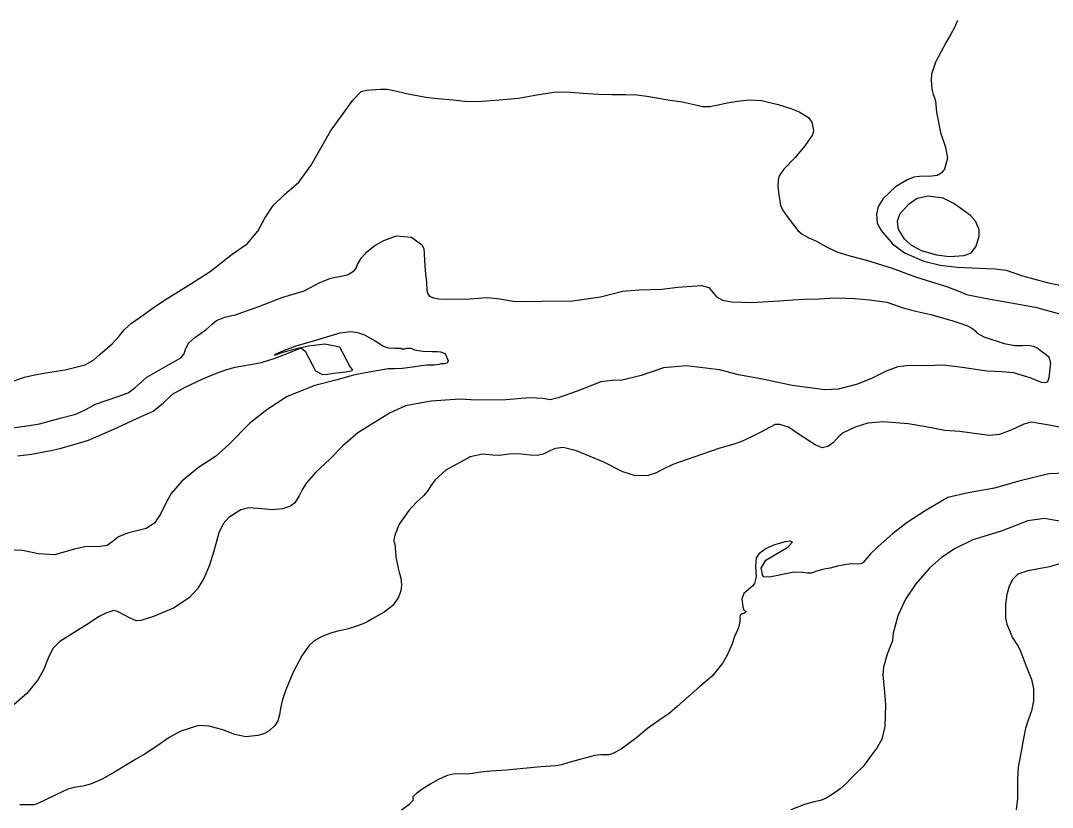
# Model space of a CAD drawing. Extents: x -717077 to -715000, y -984627 to -984000.
# Drawn here: x -716541 to -716014, y -984403 to -984002 of the extents above; entities that cross this region are included whole.
import ezdxf

# ---------------------------------------------------------------- set-up
doc = ezdxf.new("R2010")
doc.units = 0
doc.layers.add('contour_lines', color=1, linetype='CONTINUOUS')

msp = doc.modelspace()

# ---------------------------------------------------------------- linework, layer by layer
at = {"layer": 'contour_lines', "color": 1}
for p, q in [((-716063.921, -984005.166, 275), (-716065.804, -984008.633, 275)), ((-716062.49, -984001.679, 275), (-716063.921, -984005.166, 275)), ((-716065.804, -984008.633, 275), (-716068.251, -984012.597, 275)), ((-716068.251, -984012.597, 275), (-716073.739, -984022.816, 275)), ((-716073.739, -984022.816, 275), (-716075.784, -984029.048, 275)), ((-716075.784, -984029.048, 275), (-716075.973, -984032.147, 275)), ((-716075.973, -984032.147, 275), (-716075.559, -984036.623, 275)), ((-716371.247, -984042.34, 274), (-716366.944, -984037.815, 274)), ((-716366.944, -984037.815, 274), (-716364.287, -984037.164, 274)), ((-716364.287, -984037.164, 274), (-716357.073, -984036.653, 274)), ((-716357.073, -984036.653, 274), (-716353.706, -984036.608, 274)), ((-716353.706, -984036.608, 274), (-716349.499, -984037.496, 274)), ((-716349.499, -984037.496, 274), (-716343.826, -984038.912, 274)), ((-716277.362, -984039.639, 274), (-716268.618, -984038.183, 274)), ((-716268.618, -984038.183, 274), (-716262.09, -984038, 274)), ((-716262.09, -984038, 274), (-716253.555, -984038.759, 274)), ((-716075.559, -984036.623, 275), (-716074.95, -984039.372, 275)), ((-716382.748, -984058.18, 274), (-716371.247, -984042.34, 274)), ((-716343.826, -984038.912, 274), (-716333.986, -984040.734, 274)), ((-716333.986, -984040.734, 274), (-716328.038, -984041.504, 274)), ((-716328.038, -984041.504, 274), (-716320.082, -984042.076, 274)), ((-716320.082, -984042.076, 274), (-716312.494, -984043.002, 274)), ((-716312.494, -984043.002, 274), (-716305.26, -984042.838, 274)), ((-716305.26, -984042.838, 274), (-716296.495, -984042.066, 274)), ((-716296.495, -984042.066, 274), (-716286.697, -984041.272, 274)), ((-716286.697, -984041.272, 274), (-716277.362, -984039.639, 274)), ((-716253.555, -984038.759, 274), (-716246.044, -984039.169, 274)), ((-716246.044, -984039.169, 274), (-716238.789, -984039.356, 274)), ((-716238.789, -984039.356, 274), (-716231.95, -984039.354, 274)), ((-716231.95, -984039.354, 274), (-716226.172, -984039.595, 274)), ((-716226.172, -984039.595, 274), (-716221.1, -984040.283, 274)), ((-716221.1, -984040.283, 274), (-716217.098, -984040.951, 274)), ((-716217.098, -984040.951, 274), (-716210.339, -984042.08, 274)), ((-716210.339, -984042.08, 274), (-716202.998, -984043.147, 274)), ((-716202.998, -984043.147, 274), (-716198.412, -984044.123, 274)), ((-716180.14, -984043.683, 274), (-716174.814, -984042.772, 274)), ((-716174.814, -984042.772, 274), (-716168.632, -984042.075, 274)), ((-716168.632, -984042.075, 274), (-716162.606, -984042.383, 274)), ((-716162.606, -984042.383, 274), (-716154.116, -984044.414, 274)), ((-716074.95, -984039.372, 275), (-716074.172, -984041.081, 275)), ((-716074.172, -984041.081, 275), (-716073.655, -984042.816, 275)), ((-716073.655, -984042.816, 275), (-716073.092, -984048.394, 275)), ((-716198.412, -984044.123, 274), (-716195.439, -984044.87, 274)), ((-716195.439, -984044.87, 274), (-716192.694, -984045.44, 274)), ((-716192.694, -984045.44, 274), (-716189.016, -984045.533, 274)), ((-716189.016, -984045.533, 274), (-716183.905, -984044.558, 274)), ((-716183.905, -984044.558, 274), (-716180.14, -984043.683, 274)), ((-716154.116, -984044.414, 274), (-716147.534, -984046.515, 274)), ((-716147.534, -984046.515, 274), (-716143.276, -984048.268, 274)), ((-716143.276, -984048.268, 274), (-716138.583, -984051.207, 274)), ((-716073.092, -984048.394, 275), (-716071.05, -984058.707, 275)), ((-716138.583, -984051.207, 274), (-716136.908, -984053.496, 274)), ((-716136.908, -984053.496, 274), (-716136.049, -984057.689, 274)), ((-716392.568, -984075.515, 274), (-716382.748, -984058.18, 274)), ((-716136.049, -984057.689, 274), (-716136.561, -984059.913, 274)), ((-716071.05, -984058.707, 275), (-716068.61, -984066.302, 275)), ((-716136.561, -984059.913, 274), (-716140.376, -984065.668, 274)), ((-716140.376, -984065.668, 274), (-716145.377, -984071.595, 274)), ((-716068.61, -984066.302, 275), (-716067.47, -984071.922, 275)), ((-716145.377, -984071.595, 274), (-716151.168, -984077.441, 274)), ((-716067.47, -984071.922, 275), (-716069.049, -984077.485, 275)), ((-716398.885, -984084.176, 274), (-716392.568, -984075.515, 274)), ((-716151.168, -984077.441, 274), (-716153.5, -984080.849, 274)), ((-716070.741, -984079.635, 275), (-716072.76, -984080.678, 275)), ((-716069.049, -984077.485, 275), (-716070.741, -984079.635, 275)), ((-716406.263, -984090.435, 274), (-716398.885, -984084.176, 274)), ((-716154.112, -984083.208, 274), (-716154.208, -984086.371, 274)), ((-716153.5, -984080.849, 274), (-716154.112, -984083.208, 274)), ((-716087.865, -984082.726, 275), (-716094.068, -984086.576, 275)), ((-716084.752, -984081.549, 275), (-716087.865, -984082.726, 275)), ((-716081.828, -984081.218, 275), (-716084.752, -984081.549, 275)), ((-716075.618, -984081.165, 275), (-716081.828, -984081.218, 275)), ((-716072.76, -984080.678, 275), (-716075.618, -984081.165, 275)), ((-716411.931, -984096.086, 274), (-716406.263, -984090.435, 274)), ((-716154.208, -984086.371, 274), (-716153.772, -984090.392, 274)), ((-716153.772, -984090.392, 274), (-716152.787, -984095.93, 274)), ((-716094.068, -984086.576, 275), (-716100.33, -984092.548, 275)), ((-716416.205, -984102.516, 274), (-716411.931, -984096.086, 274)), ((-716152.787, -984095.93, 274), (-716151.76, -984098.333, 274)), ((-716100.33, -984092.548, 275), (-716102.983, -984096.611, 275)), ((-716087.723, -984095.689, 276), (-716091.823, -984100.335, 276)), ((-716082.997, -984092.448, 276), (-716087.723, -984095.689, 276)), ((-716077.208, -984091.222, 276), (-716082.997, -984092.448, 276)), ((-716069.737, -984092.246, 276), (-716077.208, -984091.222, 276)), ((-716064.263, -984095.003, 276), (-716069.737, -984092.246, 276)), ((-716059.608, -984098.431, 276), (-716064.263, -984095.003, 276)), ((-716151.76, -984098.333, 274), (-716149.388, -984101.6, 274)), ((-716102.983, -984096.611, 275), (-716103.792, -984100.46, 275)), ((-716103.792, -984100.46, 275), (-716103.415, -984105.003, 275)), ((-716091.823, -984100.335, 276), (-716093.277, -984103.981, 276)), ((-716055.775, -984101.21, 276), (-716059.608, -984098.431, 276)), ((-716053.282, -984103.989, 276), (-716055.775, -984101.21, 276)), ((-716419.787, -984109.149, 274), (-716416.205, -984102.516, 274)), ((-716149.388, -984101.6, 274), (-716146.702, -984105.319, 274)), ((-716146.702, -984105.319, 274), (-716143.979, -984108.838, 274)), ((-716103.415, -984105.003, 275), (-716101.46, -984108.844, 275)), ((-716093.277, -984103.981, 276), (-716092.981, -984107.251, 276)), ((-716051.36, -984108.376, 276), (-716053.282, -984103.989, 276)), ((-716425.167, -984115.642, 274), (-716419.787, -984109.149, 274)), ((-716355.516, -984113.868, 273), (-716348.906, -984111.602, 273)), ((-716348.906, -984111.602, 273), (-716341.359, -984112.142, 273)), ((-716143.979, -984108.838, 274), (-716141.839, -984110.647, 274)), ((-716141.839, -984110.647, 274), (-716138.305, -984112.493, 274)), ((-716101.46, -984108.844, 275), (-716095.603, -984115.701, 275)), ((-716092.981, -984107.251, 276), (-716092.567, -984108.486, 276)), ((-716092.617, -984108.408, 276), (-716089.808, -984112.827, 276)), ((-716053.05, -984117.235, 276), (-716051.304, -984111.833, 276)), ((-716051.304, -984111.833, 276), (-716051.36, -984108.376, 276)), ((-716432.91, -984120.886, 274), (-716425.167, -984115.642, 274)), ((-716364.205, -984119.654, 273), (-716360.123, -984116.419, 273)), ((-716360.123, -984116.419, 273), (-716355.516, -984113.868, 273)), ((-716341.359, -984112.142, 273), (-716336.079, -984116.214, 273)), ((-716336.079, -984116.214, 273), (-716335.004, -984117.953, 273)), ((-716138.305, -984112.493, 274), (-716134.529, -984114.346, 274)), ((-716134.529, -984114.346, 274), (-716129.986, -984116.86, 274)), ((-716129.986, -984116.86, 274), (-716124.136, -984119.74, 274)), ((-716095.603, -984115.701, 275), (-716089.485, -984120.164, 275)), ((-716089.808, -984112.827, 276), (-716086.335, -984116.071, 276)), ((-716086.335, -984116.071, 276), (-716081.012, -984118.957, 276)), ((-716055.44, -984120.208, 276), (-716053.05, -984117.235, 276)), ((-716444.155, -984129.68, 274), (-716432.91, -984120.886, 274)), ((-716366.865, -984122.815, 273), (-716364.205, -984119.654, 273)), ((-716335.004, -984117.953, 273), (-716334.847, -984120.739, 273)), ((-716334.847, -984120.739, 273), (-716334.547, -984127.09, 273)), ((-716124.136, -984119.74, 274), (-716117.358, -984121.777, 274)), ((-716117.358, -984121.777, 274), (-716108.903, -984123.895, 274)), ((-716089.485, -984120.164, 275), (-716079.7, -984124.451, 275)), ((-716081.012, -984118.957, 276), (-716073.113, -984121.308, 276)), ((-716073.113, -984121.308, 276), (-716066.553, -984122.094, 276)), ((-716066.553, -984122.094, 276), (-716059.052, -984121.607, 276)), ((-716059.052, -984121.607, 276), (-716055.44, -984120.208, 276)), ((-716369.582, -984128.019, 273), (-716368.873, -984126.169, 273)), ((-716368.873, -984126.169, 273), (-716366.865, -984122.815, 273)), ((-716334.547, -984127.09, 273), (-716334.107, -984130.98, 273)), ((-716108.903, -984123.895, 274), (-716095.859, -984127.99, 274)), ((-716079.7, -984124.451, 275), (-716071.227, -984126.574, 275)), ((-716071.227, -984126.574, 275), (-716062.622, -984127.613, 275)), ((-716062.622, -984127.613, 275), (-716055.24, -984127.804, 275)), ((-716055.24, -984127.804, 275), (-716043.281, -984128.416, 275)), ((-716455.448, -984136.881, 274), (-716444.155, -984129.68, 274)), ((-716382.993, -984133.271, 273), (-716380.31, -984132.646, 273)), ((-716380.31, -984132.646, 273), (-716377.932, -984132.375, 273)), ((-716377.932, -984132.375, 273), (-716373.663, -984131.255, 273)), ((-716373.663, -984131.255, 273), (-716370.35, -984129.161, 273)), ((-716370.35, -984129.161, 273), (-716369.582, -984128.019, 273)), ((-716334.107, -984130.98, 273), (-716333.583, -984135.171, 273)), ((-716095.859, -984127.99, 274), (-716083.853, -984132.545, 274)), ((-716083.853, -984132.545, 274), (-716067.504, -984137.639, 274)), ((-716043.281, -984128.416, 275), (-716037.567, -984129.072, 275)), ((-716037.567, -984129.072, 275), (-716029.231, -984131.906, 275)), ((-716029.231, -984131.906, 275), (-716016.576, -984135.421, 275)), ((-716467.397, -984144.32, 274), (-716455.448, -984136.881, 274)), ((-716396.396, -984139.746, 273), (-716392.961, -984137.993, 273)), ((-716392.961, -984137.993, 273), (-716388.474, -984135.505, 273)), ((-716388.474, -984135.505, 273), (-716382.993, -984133.271, 273)), ((-716333.583, -984135.171, 273), (-716333.522, -984139.32, 273)), ((-716213.436, -984138.812, 273), (-716205.28, -984137.683, 273)), ((-716205.28, -984137.683, 273), (-716193.211, -984136.822, 273)), ((-716193.211, -984136.822, 273), (-716189.527, -984137.91, 273)), ((-716189.527, -984137.91, 273), (-716187.299, -984140.602, 273)), ((-716067.504, -984137.639, 274), (-716061.792, -984139.822, 274)), ((-716016.576, -984135.421, 275), (-716000.835, -984138.683, 275)), ((-716419.34, -984147.594, 273), (-716407.024, -984142.826, 273)), ((-716407.024, -984142.826, 273), (-716399.456, -984140.642, 273)), ((-716399.456, -984140.642, 273), (-716396.396, -984139.746, 273)), ((-716333.522, -984139.32, 273), (-716333.051, -984141.144, 273)), ((-716333.051, -984141.144, 273), (-716332.056, -984142.314, 273)), ((-716332.056, -984142.314, 273), (-716330.147, -984143.266, 273)), ((-716330.147, -984143.266, 273), (-716327.378, -984143.633, 273)), ((-716327.378, -984143.633, 273), (-716322.755, -984143.946, 273)), ((-716311.529, -984143.713, 273), (-716302.605, -984142.977, 273)), ((-716302.605, -984142.977, 273), (-716296.053, -984143.7, 273)), ((-716259.158, -984144.811, 273), (-716244.823, -984142.686, 273)), ((-716244.823, -984142.686, 273), (-716233.549, -984139.856, 273)), ((-716233.549, -984139.856, 273), (-716225.272, -984139.076, 273)), ((-716225.272, -984139.076, 273), (-716213.436, -984138.812, 273)), ((-716187.299, -984140.602, 273), (-716185.458, -984142.765, 273)), ((-716185.458, -984142.765, 273), (-716182.465, -984144.428, 273)), ((-716133.115, -984143.774, 273), (-716125.122, -984143.251, 273)), ((-716125.122, -984143.251, 273), (-716119.432, -984143.325, 273)), ((-716119.432, -984143.325, 273), (-716114.706, -984143.49, 273)), ((-716114.706, -984143.49, 273), (-716107.454, -984144.228, 273)), ((-716061.792, -984139.822, 274), (-716057.868, -984141.579, 274)), ((-716057.868, -984141.579, 274), (-716047.6, -984143.467, 274)), ((-716047.6, -984143.467, 274), (-716037.923, -984145.313, 274)), ((-716478.245, -984151.799, 274), (-716473.242, -984148.28, 274)), ((-716473.242, -984148.28, 274), (-716467.397, -984144.32, 274)), ((-716427.965, -984150.63, 273), (-716419.34, -984147.594, 273)), ((-716322.755, -984143.946, 273), (-716311.529, -984143.713, 273)), ((-716296.053, -984143.7, 273), (-716289.574, -984144.898, 273)), ((-716289.574, -984144.898, 273), (-716284.154, -984145.144, 273)), ((-716284.154, -984145.144, 273), (-716274.691, -984144.821, 273)), ((-716274.691, -984144.821, 273), (-716259.158, -984144.811, 273)), ((-716182.465, -984144.428, 273), (-716177.749, -984145.23, 273)), ((-716177.749, -984145.23, 273), (-716167.707, -984145.566, 273)), ((-716167.707, -984145.566, 273), (-716153.354, -984144.768, 273)), ((-716153.354, -984144.768, 273), (-716146.577, -984144.265, 273)), ((-716146.577, -984144.265, 273), (-716140.942, -984143.863, 273)), ((-716140.942, -984143.863, 273), (-716133.115, -984143.774, 273)), ((-716107.454, -984144.228, 273), (-716098.619, -984145.493, 273)), ((-716098.619, -984145.493, 273), (-716089.678, -984148.419, 273)), ((-716089.678, -984148.419, 273), (-716083.745, -984150.039, 273)), ((-716037.923, -984145.313, 274), (-716022.616, -984147.981, 274)), ((-716022.616, -984147.981, 274), (-716008.535, -984151.879, 274)), ((-716484.384, -984156.132, 274), (-716478.245, -984151.799, 274)), ((-716440.935, -984154.847, 273), (-716436.736, -984153.07, 273)), ((-716436.736, -984153.07, 273), (-716433.057, -984152.236, 273)), ((-716433.057, -984152.236, 273), (-716431.228, -984151.854, 273)), ((-716431.228, -984151.854, 273), (-716427.965, -984150.63, 273)), ((-716083.745, -984150.039, 273), (-716076.082, -984151.624, 273)), ((-716076.082, -984151.624, 273), (-716064.781, -984154.927, 273)), ((-716488.131, -984159.51, 274), (-716484.384, -984156.132, 274)), ((-716452.032, -984163.423, 273), (-716446.121, -984159.306, 273)), ((-716446.121, -984159.306, 273), (-716443.06, -984156.579, 273)), ((-716443.06, -984156.579, 273), (-716440.935, -984154.847, 273)), ((-716064.781, -984154.927, 273), (-716057.687, -984157.294, 273)), ((-716057.687, -984157.294, 273), (-716054.803, -984158.831, 273)), ((-716054.803, -984158.831, 273), (-716053.64, -984159.907, 273)), ((-716494.133, -984166.63, 274), (-716490.654, -984162.729, 274)), ((-716490.654, -984162.729, 274), (-716488.131, -984159.51, 274)), ((-716455.118, -984166.243, 273), (-716452.032, -984163.423, 273)), ((-716391.448, -984165.092, 272), (-716377.666, -984161.038, 272)), ((-716377.666, -984161.038, 272), (-716372.264, -984160.329, 272)), ((-716372.264, -984160.329, 272), (-716368.948, -984160.928, 272)), ((-716368.948, -984160.928, 272), (-716365.344, -984162.051, 272)), ((-716365.344, -984162.051, 272), (-716359.823, -984165.092, 272)), ((-716053.64, -984159.907, 273), (-716052.427, -984161.273, 273)), ((-716052.427, -984161.273, 273), (-716049.076, -984163.059, 273)), ((-716049.076, -984163.059, 273), (-716038.624, -984166.467, 273)), ((-716500.273, -984172, 274), (-716494.133, -984166.63, 274)), ((-716457.36, -984171.714, 273), (-716456.707, -984169.394, 273)), ((-716456.707, -984169.394, 273), (-716455.118, -984166.243, 273)), ((-716410.859, -984172.02, 272), (-716406.16, -984169.879, 272)), ((-716402.796, -984169.872, 272), (-716407.657, -984171.261, 272)), ((-716406.16, -984169.879, 272), (-716400.251, -984167.747, 272)), ((-716399.366, -984169.048, 272), (-716402.796, -984169.872, 272)), ((-716402.301, -984170.59, 272), (-716397.703, -984168.749, 272)), ((-716400.251, -984167.747, 272), (-716391.448, -984165.092, 272)), ((-716396.337, -984168.456, 272), (-716399.366, -984169.048, 272)), ((-716397.703, -984168.749, 272), (-716395.576, -984170.421, 272)), ((-716393.9, -984167.924, 272), (-716396.337, -984168.456, 272)), ((-716390.962, -984167.471, 272), (-716393.9, -984167.924, 272)), ((-716385.582, -984166.849, 272), (-716390.962, -984167.471, 272)), ((-716377.934, -984168.353, 272), (-716385.582, -984166.849, 272)), ((-716372.755, -984178.123, 272), (-716377.934, -984168.353, 272)), ((-716359.823, -984165.092, 272), (-716355.639, -984167.805, 272)), ((-716355.639, -984167.805, 272), (-716353.243, -984168.802, 272)), ((-716353.243, -984168.802, 272), (-716349.813, -984168.889, 272)), ((-716349.813, -984168.889, 272), (-716347.537, -984168.847, 272)), ((-716347.537, -984168.847, 272), (-716346.715, -984168.963, 272)), ((-716346.715, -984168.963, 272), (-716346.299, -984169.195, 272)), ((-716346.299, -984169.195, 272), (-716345.475, -984169.32, 272)), ((-716345.475, -984169.32, 272), (-716344.786, -984169.177, 272)), ((-716344.786, -984169.177, 272), (-716343.64, -984168.844, 272)), ((-716343.64, -984168.844, 272), (-716341.853, -984168.859, 272)), ((-716341.853, -984168.859, 272), (-716340.748, -984169.218, 272)), ((-716340.748, -984169.218, 272), (-716339.857, -984169.722, 272)), ((-716339.857, -984169.722, 272), (-716337.817, -984170.173, 272)), ((-716038.624, -984166.467, 273), (-716033.18, -984167.483, 273)), ((-716033.18, -984167.483, 273), (-716029.287, -984167.553, 273)), ((-716029.287, -984167.553, 273), (-716026.408, -984167.32, 273)), ((-716026.408, -984167.32, 273), (-716023.572, -984167.804, 273)), ((-716023.572, -984167.804, 273), (-716021.772, -984168.769, 273)), ((-716021.772, -984168.769, 273), (-716019.593, -984170.378, 273)), ((-716508.061, -984177.348, 274), (-716503.627, -984174.91, 274)), ((-716503.627, -984174.91, 274), (-716500.273, -984172, 274)), ((-716466.982, -984178.249, 273), (-716459.206, -984173.87, 273)), ((-716459.206, -984173.87, 273), (-716457.36, -984171.714, 273)), ((-716418.003, -984176.147, 272), (-716411.025, -984174.032, 272)), ((-716407.657, -984171.261, 272), (-716411.495, -984172.625, 272)), ((-716411.495, -984172.625, 272), (-716410.859, -984172.02, 272)), ((-716411.025, -984174.032, 272), (-716402.301, -984170.59, 272)), ((-716395.576, -984170.421, 272), (-716390.372, -984180.436, 272)), ((-716337.817, -984170.173, 272), (-716335.384, -984170.504, 272)), ((-716335.384, -984170.504, 272), (-716330.752, -984170.607, 272)), ((-716330.752, -984170.607, 272), (-716328.054, -984170.652, 272)), ((-716328.054, -984170.652, 272), (-716326.442, -984170.743, 272)), ((-716326.442, -984170.743, 272), (-716324.066, -984171.69, 272)), ((-716324.066, -984171.69, 272), (-716322.549, -984175.437, 272)), ((-716019.593, -984170.378, 273), (-716017.074, -984172.145, 273)), ((-716017.074, -984172.145, 273), (-716015.72, -984173.359, 273)), ((-716015.72, -984173.359, 273), (-716014.868, -984176.451, 273)), ((-716524.78, -984180.915, 274), (-716518.227, -984180.007, 274)), ((-716518.227, -984180.007, 274), (-716508.061, -984177.348, 274)), ((-716476.429, -984183.784, 273), (-716466.982, -984178.249, 273)), ((-716440.884, -984181.726, 272), (-716435.57, -984179.799, 272)), ((-716435.57, -984179.799, 272), (-716431.303, -984178.584, 272)), ((-716431.303, -984178.584, 272), (-716423.608, -984177.192, 272)), ((-716423.608, -984177.192, 272), (-716418.003, -984176.147, 272)), ((-716390.372, -984180.436, 272), (-716386.737, -984182.405, 272)), ((-716374.845, -984181.011, 272), (-716372.212, -984180.494, 272)), ((-716371.318, -984180.162, 272), (-716372.755, -984178.123, 272)), ((-716372.212, -984180.494, 272), (-716371.318, -984180.162, 272)), ((-716359.134, -984180.482, 272), (-716367.49, -984182.063, 272)), ((-716353.226, -984179.454, 272), (-716359.134, -984180.482, 272)), ((-716349.75, -984179.419, 272), (-716353.226, -984179.454, 272)), ((-716345.84, -984179.3, 272), (-716349.75, -984179.419, 272)), ((-716340.882, -984178.652, 272), (-716345.84, -984179.3, 272)), ((-716336.135, -984177.964, 272), (-716340.882, -984178.652, 272)), ((-716333.27, -984177.627, 272), (-716336.135, -984177.964, 272)), ((-716329.557, -984177.491, 272), (-716333.27, -984177.627, 272)), ((-716327.184, -984177.173, 272), (-716329.557, -984177.491, 272)), ((-716326.2, -984176.957, 272), (-716327.184, -984177.173, 272)), ((-716324.454, -984176.816, 272), (-716326.2, -984176.957, 272)), ((-716323.129, -984176.552, 272), (-716324.454, -984176.816, 272)), ((-716322.549, -984175.437, 272), (-716323.129, -984176.552, 272)), ((-716212.539, -984178.958, 273), (-716224.08, -984182.79, 273)), ((-716200.939, -984177.931, 273), (-716212.539, -984178.958, 273)), ((-716183.955, -984179.898, 273), (-716200.939, -984177.931, 273)), ((-716174.322, -984182.442, 273), (-716183.955, -984179.898, 273)), ((-716092.932, -984178.464, 273), (-716098.896, -984180.661, 273)), ((-716086.801, -984177.78, 273), (-716092.932, -984178.464, 273)), ((-716078.307, -984177.858, 273), (-716086.801, -984177.78, 273)), ((-716069.805, -984177.609, 273), (-716078.307, -984177.858, 273)), ((-716060.082, -984178.736, 273), (-716069.805, -984177.609, 273)), ((-716047.459, -984180.611, 273), (-716060.082, -984178.736, 273)), ((-716014.868, -984176.451, 273), (-716015.756, -984184.086, 273)), ((-716546.038, -984186.036, 274), (-716538.913, -984183.741, 274)), ((-716538.913, -984183.741, 274), (-716534.524, -984182.624, 274)), ((-716534.524, -984182.624, 274), (-716529.055, -984181.602, 274)), ((-716529.055, -984181.602, 274), (-716524.78, -984180.915, 274)), ((-716482.695, -984189.198, 273), (-716476.429, -984183.784, 273)), ((-716456.863, -984188.854, 272), (-716447.831, -984184.597, 272)), ((-716447.831, -984184.597, 272), (-716440.884, -984181.726, 272)), ((-716379.343, -984185.018, 272), (-716390.733, -984187.94, 272)), ((-716386.737, -984182.405, 272), (-716384.249, -984182.251, 272)), ((-716384.249, -984182.251, 272), (-716381.087, -984181.728, 272)), ((-716381.087, -984181.728, 272), (-716377.901, -984181.272, 272)), ((-716371.583, -984182.883, 272), (-716379.343, -984185.018, 272)), ((-716377.901, -984181.272, 272), (-716374.845, -984181.011, 272)), ((-716367.49, -984182.063, 272), (-716371.583, -984182.883, 272)), ((-716238.776, -984185.392, 273), (-716244.64, -984186.006, 273)), ((-716233.792, -984185.162, 273), (-716238.776, -984185.392, 273)), ((-716224.08, -984182.79, 273), (-716233.792, -984185.162, 273)), ((-716162.113, -984184.779, 273), (-716174.322, -984182.442, 273)), ((-716146.961, -984187.957, 273), (-716162.113, -984184.779, 273)), ((-716105.952, -984184.257, 273), (-716113.456, -984187.272, 273)), ((-716098.896, -984180.661, 273), (-716105.952, -984184.257, 273)), ((-716039.838, -984180.945, 273), (-716047.459, -984180.611, 273)), ((-716033.895, -984181.416, 273), (-716039.838, -984180.945, 273)), ((-716025.303, -984184.09, 273), (-716033.895, -984181.416, 273)), ((-716019.486, -984186.386, 273), (-716025.303, -984184.09, 273)), ((-716015.756, -984184.086, 273), (-716016.503, -984186.115, 273)), ((-716485.996, -984191.657, 273), (-716482.695, -984189.198, 273)), ((-716463.303, -984192.436, 272), (-716456.863, -984188.854, 272)), ((-716390.733, -984187.94, 272), (-716404.744, -984193.658, 272)), ((-716256.74, -984190.807, 273), (-716266.319, -984194.316, 273)), ((-716244.64, -984186.006, 273), (-716256.74, -984190.807, 273)), ((-716130.278, -984190.152, 273), (-716146.961, -984187.957, 273)), ((-716123.376, -984189.773, 273), (-716130.278, -984190.152, 273)), ((-716113.456, -984187.272, 273), (-716123.376, -984189.773, 273)), ((-716017.628, -984186.641, 273), (-716019.486, -984186.386, 273)), ((-716016.503, -984186.115, 273), (-716017.628, -984186.641, 273)), ((-716502.729, -984197.497, 273), (-716491.34, -984193.627, 273)), ((-716491.34, -984193.627, 273), (-716485.996, -984191.657, 273)), ((-716467.932, -984196.863, 272), (-716463.303, -984192.436, 272)), ((-716404.744, -984193.658, 272), (-716415.273, -984200.305, 272)), ((-716331.29, -984195.913, 273), (-716337.073, -984197.037, 273)), ((-716324.011, -984195.443, 273), (-716331.29, -984195.913, 273)), ((-716316.553, -984195.016, 273), (-716324.011, -984195.443, 273)), ((-716308.236, -984195.478, 273), (-716316.553, -984195.016, 273)), ((-716293.209, -984195.34, 273), (-716308.236, -984195.478, 273)), ((-716281.038, -984194.183, 273), (-716293.209, -984195.34, 273)), ((-716274.2, -984194.523, 273), (-716281.038, -984194.183, 273)), ((-716270.425, -984195.198, 273), (-716274.2, -984194.523, 273)), ((-716266.319, -984194.316, 273), (-716270.425, -984195.198, 273)), ((-716512.809, -984202.624, 273), (-716507.583, -984200.168, 273)), ((-716507.583, -984200.168, 273), (-716502.729, -984197.497, 273)), ((-716479.341, -984203.758, 272), (-716473.223, -984201.1, 272)), ((-716473.223, -984201.1, 272), (-716467.932, -984196.863, 272)), ((-716415.273, -984200.305, 272), (-716423.985, -984207.443, 272)), ((-716344.353, -984198.318, 273), (-716352.493, -984202.013, 273)), ((-716337.073, -984197.037, 273), (-716344.353, -984198.318, 273)), ((-716531.368, -984207.613, 273), (-716520.726, -984204.72, 273)), ((-716520.726, -984204.72, 273), (-716512.809, -984202.624, 273)), ((-716493.28, -984210.255, 272), (-716479.341, -984203.758, 272)), ((-716352.493, -984202.013, 273), (-716368.712, -984212.174, 273)), ((-716100.267, -984206.575, 274), (-716108.319, -984207.245, 274)), ((-716087.625, -984207.471, 274), (-716100.267, -984206.575, 274)), ((-716024.647, -984206.729, 274), (-716028.599, -984207.646, 274)), ((-716020.814, -984207.286, 274), (-716024.647, -984206.729, 274)), ((-716547.32, -984209.94, 273), (-716536.512, -984208.452, 273)), ((-716536.512, -984208.452, 273), (-716531.368, -984207.613, 273)), ((-716506.306, -984215.843, 272), (-716493.28, -984210.255, 272)), ((-716423.985, -984207.443, 272), (-716434.659, -984218.05, 272)), ((-716368.712, -984212.174, 273), (-716376.332, -984218.679, 273)), ((-716162.574, -984211.551, 274), (-716167.921, -984214.283, 274)), ((-716158.531, -984209.4, 274), (-716162.574, -984211.551, 274)), ((-716155.651, -984207.887, 274), (-716158.531, -984209.4, 274)), ((-716153.268, -984207.817, 274), (-716155.651, -984207.887, 274)), ((-716148.767, -984209.292, 274), (-716153.268, -984207.817, 274)), ((-716146.753, -984210.518, 274), (-716148.767, -984209.292, 274)), ((-716143.77, -984212.65, 274), (-716146.753, -984210.518, 274)), ((-716120.846, -984212.148, 274), (-716123.269, -984214.161, 274)), ((-716114.718, -984209.206, 274), (-716120.846, -984212.148, 274)), ((-716108.319, -984207.245, 274), (-716114.718, -984209.206, 274)), ((-716078.568, -984209.059, 274), (-716087.625, -984207.471, 274)), ((-716068.874, -984210.889, 274), (-716078.568, -984209.059, 274)), ((-716061.236, -984211.486, 274), (-716068.874, -984210.889, 274)), ((-716055.151, -984212.371, 274), (-716061.236, -984211.486, 274)), ((-716034.707, -984210.662, 274), (-716041.054, -984213.048, 274)), ((-716028.599, -984207.646, 274), (-716034.707, -984210.662, 274)), ((-716015.564, -984208.26, 274), (-716020.814, -984207.286, 274)), ((-716003.377, -984210.509, 274), (-716015.564, -984208.26, 274)), ((-716515.422, -984218.564, 272), (-716506.306, -984215.843, 272)), ((-716173.066, -984216.789, 274), (-716177.269, -984218.156, 274)), ((-716167.921, -984214.283, 274), (-716173.066, -984216.789, 274)), ((-716135.182, -984218.29, 274), (-716143.77, -984212.65, 274)), ((-716125.782, -984216.99, 274), (-716128.682, -984219.166, 274)), ((-716123.269, -984214.161, 274), (-716125.782, -984216.99, 274)), ((-716046.109, -984213.409, 274), (-716055.151, -984212.371, 274)), ((-716041.054, -984213.048, 274), (-716046.109, -984213.409, 274)), ((-716535.443, -984222.995, 272), (-716525.607, -984221.176, 272)), ((-716525.607, -984221.176, 272), (-716520.898, -984220.153, 272)), ((-716520.898, -984220.153, 272), (-716515.422, -984218.564, 272)), ((-716434.659, -984218.05, 272), (-716441.439, -984224.269, 272)), ((-716376.332, -984218.679, 273), (-716383.097, -984225.541, 273)), ((-716270.352, -984221.195, 274), (-716274.105, -984222.977, 274)), ((-716267.752, -984220.113, 274), (-716270.352, -984221.195, 274)), ((-716263.914, -984219.696, 274), (-716267.752, -984220.113, 274)), ((-716257.096, -984221.298, 274), (-716263.914, -984219.696, 274)), ((-716243.135, -984227.112, 274), (-716257.096, -984221.298, 274)), ((-716183.818, -984220.036, 274), (-716197.093, -984224.557, 274)), ((-716177.269, -984218.156, 274), (-716183.818, -984220.036, 274)), ((-716131.606, -984219.749, 274), (-716135.182, -984218.29, 274)), ((-716128.682, -984219.166, 274), (-716131.606, -984219.749, 274)), ((-716542.555, -984223.849, 272), (-716535.443, -984222.995, 272)), ((-716441.439, -984224.269, 272), (-716450.164, -984229.786, 272)), ((-716383.097, -984225.541, 273), (-716390.153, -984232.229, 273)), ((-716311.327, -984224.352, 274), (-716323.75, -984231.209, 274)), ((-716305.041, -984222.983, 274), (-716311.327, -984224.352, 274)), ((-716299.748, -984223.559, 274), (-716305.041, -984222.983, 274)), ((-716296.364, -984223.621, 274), (-716299.748, -984223.559, 274)), ((-716291.366, -984223.05, 274), (-716296.364, -984223.621, 274)), ((-716286.494, -984222.876, 274), (-716291.366, -984223.05, 274)), ((-716280.637, -984223.555, 274), (-716286.494, -984222.876, 274)), ((-716276.972, -984223.691, 274), (-716280.637, -984223.555, 274)), ((-716274.105, -984222.977, 274), (-716276.972, -984223.691, 274)), ((-716233.344, -984232.001, 274), (-716243.135, -984227.112, 274)), ((-716197.093, -984224.557, 274), (-716207.753, -984228.332, 274)), ((-716450.164, -984229.786, 272), (-716458.65, -984236.741, 272)), ((-716390.153, -984232.229, 273), (-716394.97, -984237.633, 273)), ((-716323.75, -984231.209, 274), (-716329.201, -984236.088, 274)), ((-716226.892, -984234.071, 274), (-716233.344, -984232.001, 274)), ((-716216.347, -984232.498, 274), (-716220.487, -984233.874, 274)), ((-716213.493, -984230.98, 274), (-716216.347, -984232.498, 274)), ((-716207.753, -984228.332, 274), (-716213.493, -984230.98, 274)), ((-716015.707, -984233.063, 275), (-716031.042, -984236.777, 275)), ((-716007.147, -984232.68, 275), (-716015.707, -984233.063, 275)), ((-716458.65, -984236.741, 272), (-716464.127, -984243.063, 272)), ((-716394.97, -984237.633, 273), (-716397.019, -984240.938, 273)), ((-716329.201, -984236.088, 274), (-716331.368, -984239.199, 274)), ((-716220.487, -984233.874, 274), (-716226.892, -984234.071, 274)), ((-716031.042, -984236.777, 275), (-716043.606, -984240.361, 275)), ((-716464.127, -984243.063, 272), (-716466.854, -984248.06, 272)), ((-716397.019, -984240.938, 273), (-716398.627, -984244.217, 273)), ((-716333.194, -984241.924, 274), (-716335.149, -984244.251, 274)), ((-716331.368, -984239.199, 274), (-716333.194, -984241.924, 274)), ((-716056.963, -984242.801, 275), (-716067.377, -984245.129, 275)), ((-716043.606, -984240.361, 275), (-716056.963, -984242.801, 275)), ((-716466.854, -984248.06, 272), (-716469.522, -984253.725, 272)), ((-716400.94, -984247.778, 273), (-716403.088, -984249.546, 273)), ((-716398.627, -984244.217, 273), (-716400.94, -984247.778, 273)), ((-716338.799, -984247.44, 274), (-716342.738, -984251.852, 274)), ((-716335.149, -984244.251, 274), (-716338.799, -984247.44, 274)), ((-716067.377, -984245.129, 275), (-716078.935, -984251.905, 275)), ((-716469.522, -984253.725, 272), (-716472.508, -984258.186, 272)), ((-716428.441, -984251.389, 273), (-716434.551, -984255.377, 273)), ((-716424.446, -984250.386, 273), (-716428.441, -984251.389, 273)), ((-716417.774, -984250.995, 273), (-716424.446, -984250.386, 273)), ((-716412.496, -984251.445, 273), (-716417.774, -984250.995, 273)), ((-716407.215, -984250.982, 273), (-716412.496, -984251.445, 273)), ((-716403.088, -984249.546, 273), (-716407.215, -984250.982, 273)), ((-716342.738, -984251.852, 274), (-716347.529, -984258.746, 274)), ((-716078.935, -984251.905, 275), (-716088.093, -984257.869, 275)), ((-716472.508, -984258.186, 272), (-716476.886, -984260.919, 272)), ((-716437.544, -984258.549, 273), (-716439.653, -984263.224, 273)), ((-716434.551, -984255.377, 273), (-716437.544, -984258.549, 273)), ((-716347.529, -984258.746, 274), (-716349.834, -984264.331, 274)), ((-716088.093, -984257.869, 275), (-716095.637, -984263.746, 275)), ((-716026.503, -984257.101, 276), (-716039.617, -984262.23, 276)), ((-716018.05, -984255.823, 276), (-716026.503, -984257.101, 276)), ((-716005.832, -984257.988, 276), (-716018.05, -984255.823, 276)), ((-716486.32, -984263.281, 272), (-716490.908, -984265.262, 272)), ((-716476.886, -984260.919, 272), (-716486.32, -984263.281, 272)), ((-716439.653, -984263.224, 273), (-716442.327, -984272.57, 273)), ((-716349.834, -984264.331, 274), (-716350.306, -984266.699, 274)), ((-716095.637, -984263.746, 275), (-716102.892, -984270.114, 275)), ((-716039.617, -984262.23, 276), (-716049.024, -984264.971, 276)), ((-716500.566, -984270.103, 272), (-716508.076, -984270.303, 272)), ((-716496.836, -984269.612, 272), (-716500.566, -984270.103, 272)), ((-716494.353, -984268.01, 272), (-716496.836, -984269.612, 272)), ((-716490.908, -984265.262, 272), (-716494.353, -984268.01, 272)), ((-716350.306, -984266.699, 274), (-716350.301, -984267.48, 274)), ((-716350.301, -984267.48, 274), (-716349.975, -984268.304, 274)), ((-716349.975, -984268.304, 274), (-716349.698, -984270.517, 274)), ((-716155.854, -984269.326, 275), (-716160.094, -984271.124, 275)), ((-716150.495, -984267.748, 275), (-716155.854, -984269.326, 275)), ((-716147.858, -984267.385, 275), (-716150.495, -984267.748, 275)), ((-716149.05, -984270.479, 275), (-716146.666, -984267.986, 275)), ((-716146.666, -984267.986, 275), (-716147.858, -984267.385, 275)), ((-716102.892, -984270.114, 275), (-716106.944, -984273.87, 275)), ((-716054.679, -984266.725, 276), (-716063.628, -984271.206, 276)), ((-716049.024, -984264.971, 276), (-716054.679, -984266.725, 276)), ((-716540.006, -984272.21, 272), (-716547.566, -984271.934, 272)), ((-716531.79, -984273.817, 272), (-716540.006, -984272.21, 272)), ((-716523.676, -984274.421, 272), (-716531.79, -984273.817, 272)), ((-716513.502, -984271.482, 272), (-716523.676, -984274.421, 272)), ((-716508.076, -984270.303, 272), (-716513.502, -984271.482, 272)), ((-716442.327, -984272.57, 273), (-716444.536, -984279.762, 273)), ((-716349.698, -984270.517, 274), (-716349.318, -984275.385, 274)), ((-716349.318, -984275.385, 274), (-716348.716, -984278.878, 274)), ((-716163.876, -984273.982, 275), (-716165.266, -984276.007, 275)), ((-716160.094, -984271.124, 275), (-716163.876, -984273.982, 275)), ((-716160.377, -984277.203, 275), (-716149.05, -984270.479, 275)), ((-716106.944, -984273.87, 275), (-716108.697, -984276.114, 275)), ((-716063.628, -984271.206, 276), (-716070.601, -984275.788, 276)), ((-716444.536, -984279.762, 273), (-716447.395, -984286.526, 273)), ((-716348.716, -984278.878, 274), (-716347.937, -984281.989, 274)), ((-716165.266, -984276.007, 275), (-716165.674, -984280.292, 275)), ((-716165.674, -984280.292, 275), (-716165.228, -984285.604, 275)), ((-716162.743, -984281.222, 275), (-716160.377, -984277.203, 275)), ((-716123.807, -984280.274, 275), (-716127.521, -984281.282, 275)), ((-716119.095, -984279.27, 275), (-716123.807, -984280.274, 275)), ((-716116.684, -984279.058, 275), (-716119.095, -984279.27, 275)), ((-716114.022, -984279.248, 275), (-716116.684, -984279.058, 275)), ((-716111.869, -984279.066, 275), (-716114.022, -984279.248, 275)), ((-716110.687, -984278.383, 275), (-716111.869, -984279.066, 275)), ((-716108.697, -984276.114, 275), (-716110.687, -984278.383, 275)), ((-716070.601, -984275.788, 276), (-716076.714, -984281.266, 276)), ((-716015.475, -984280.554, 277), (-716026.463, -984282.522, 277)), ((-716009.25, -984278.741, 277), (-716015.475, -984280.554, 277)), ((-716347.937, -984281.989, 274), (-716347.531, -984283.508, 274)), ((-716347.531, -984283.508, 274), (-716346.696, -984286.214, 274)), ((-716165.228, -984285.604, 275), (-716166.15, -984289.096, 275)), ((-716162.292, -984283.345, 275), (-716162.743, -984281.222, 275)), ((-716162.098, -984284.738, 275), (-716162.292, -984283.345, 275)), ((-716161.361, -984285.607, 275), (-716162.098, -984284.738, 275)), ((-716158.477, -984285.757, 275), (-716161.361, -984285.607, 275)), ((-716145.904, -984283.212, 275), (-716158.477, -984285.757, 275)), ((-716141.529, -984283.348, 275), (-716145.904, -984283.212, 275)), ((-716139.055, -984283.845, 275), (-716141.529, -984283.348, 275)), ((-716137.125, -984283.721, 275), (-716139.055, -984283.845, 275)), ((-716133.785, -984282.593, 275), (-716137.125, -984283.721, 275)), ((-716131.261, -984281.817, 275), (-716133.785, -984282.593, 275)), ((-716129.617, -984281.611, 275), (-716131.261, -984281.817, 275)), ((-716127.521, -984281.282, 275), (-716129.617, -984281.611, 275)), ((-716076.714, -984281.266, 276), (-716083.758, -984289.23, 276)), ((-716031.66, -984284.366, 277), (-716034.168, -984286.795, 277)), ((-716026.463, -984282.522, 277), (-716031.66, -984284.366, 277)), ((-716447.395, -984286.526, 273), (-716450.717, -984291.916, 273)), ((-716346.696, -984286.214, 274), (-716346.412, -984289.941, 274)), ((-716346.412, -984289.941, 274), (-716346.692, -984292.743, 274)), ((-716166.985, -984290.235, 275), (-716169.263, -984292.048, 275)), ((-716166.15, -984289.096, 275), (-716166.985, -984290.235, 275)), ((-716083.758, -984289.23, 276), (-716088.946, -984297.083, 276)), ((-716036.064, -984290.459, 277), (-716037.263, -984294.685, 277)), ((-716034.168, -984286.795, 277), (-716036.064, -984290.459, 277)), ((-716454.864, -984296.327, 273), (-716462.855, -984301.651, 273)), ((-716450.717, -984291.916, 273), (-716454.864, -984296.327, 273)), ((-716347.898, -984296.001, 274), (-716350.902, -984300.214, 274)), ((-716346.692, -984292.743, 274), (-716347.898, -984296.001, 274)), ((-716171.547, -984294.227, 275), (-716172.583, -984296.926, 275)), ((-716169.263, -984292.048, 275), (-716171.547, -984294.227, 275)), ((-716037.263, -984294.685, 277), (-716037.843, -984299.804, 277)), ((-716462.855, -984301.651, 273), (-716473.065, -984305.811, 273)), ((-716350.902, -984300.214, 274), (-716355.232, -984303.745, 274)), ((-716172.583, -984296.926, 275), (-716172.115, -984300.919, 275)), ((-716172.115, -984300.919, 275), (-716171.498, -984302.745, 275)), ((-716088.946, -984297.083, 276), (-716092.931, -984305.582, 276)), ((-716037.843, -984299.804, 277), (-716037.986, -984306.717, 277)), ((-716501.171, -984305.995, 273), (-716504.418, -984308.205, 273)), ((-716497.406, -984304.227, 273), (-716501.171, -984305.995, 273)), ((-716494.851, -984303.393, 273), (-716497.406, -984304.227, 273)), ((-716493.441, -984302.872, 273), (-716494.851, -984303.393, 273)), ((-716491.556, -984303.383, 273), (-716493.441, -984302.872, 273)), ((-716485.017, -984306.829, 273), (-716491.556, -984303.383, 273)), ((-716481.918, -984308.099, 273), (-716485.017, -984306.829, 273)), ((-716473.065, -984305.811, 273), (-716479.62, -984307.92, 273)), ((-716361.147, -984306.973, 274), (-716363.663, -984308.371, 274)), ((-716355.232, -984303.745, 274), (-716361.147, -984306.973, 274)), ((-716173.389, -984306.72, 275), (-716173.785, -984309.383, 275)), ((-716173.034, -984304.838, 275), (-716173.736, -984306.051, 275)), ((-716173.736, -984306.051, 275), (-716173.692, -984306.361, 275)), ((-716173.692, -984306.361, 275), (-716173.389, -984306.72, 275)), ((-716172.681, -984304.598, 275), (-716173.034, -984304.838, 275)), ((-716171.98, -984304.526, 275), (-716172.681, -984304.598, 275)), ((-716171.013, -984303.977, 275), (-716171.98, -984304.526, 275)), ((-716171.498, -984302.745, 275), (-716170.446, -984303.304, 275)), ((-716170.446, -984303.304, 275), (-716171.013, -984303.977, 275)), ((-716092.931, -984305.582, 276), (-716095.234, -984314.412, 276)), ((-716037.986, -984306.717, 277), (-716037.327, -984309.875, 277)), ((-716507.248, -984310.211, 273), (-716513.608, -984314.035, 273)), ((-716504.418, -984308.205, 273), (-716507.248, -984310.211, 273)), ((-716479.62, -984307.92, 273), (-716481.918, -984308.099, 273)), ((-716374.227, -984312.286, 274), (-716378.888, -984313.342, 274)), ((-716368.945, -984310.728, 274), (-716374.227, -984312.286, 274)), ((-716365.728, -984309.498, 274), (-716368.945, -984310.728, 274)), ((-716363.663, -984308.371, 274), (-716365.728, -984309.498, 274)), ((-716174.274, -984311.528, 275), (-716174.949, -984313.16, 275)), ((-716173.785, -984309.383, 275), (-716174.274, -984311.528, 275)), ((-716037.327, -984309.875, 277), (-716036.055, -984312.558, 277)), ((-716513.608, -984314.035, 273), (-716520.92, -984318.598, 273)), ((-716387.353, -984316.242, 274), (-716391.026, -984318.326, 274)), ((-716382.613, -984314.321, 274), (-716387.353, -984316.242, 274)), ((-716378.888, -984313.342, 274), (-716382.613, -984314.321, 274)), ((-716176.284, -984316.163, 275), (-716177.774, -984320.334, 275)), ((-716174.949, -984313.16, 275), (-716176.284, -984316.163, 275)), ((-716095.234, -984314.412, 276), (-716095.674, -984318.173, 276)), ((-716036.055, -984312.558, 277), (-716035.142, -984314.692, 277)), ((-716035.142, -984314.692, 277), (-716034.276, -984316.73, 277)), ((-716034.276, -984316.73, 277), (-716033.009, -984318.853, 277)), ((-716524.392, -984322.027, 273), (-716526.578, -984326.305, 273)), ((-716520.92, -984318.598, 273), (-716524.392, -984322.027, 273)), ((-716393.74, -984320.806, 274), (-716397.382, -984325.895, 274)), ((-716391.026, -984318.326, 274), (-716393.74, -984320.806, 274)), ((-716178.67, -984322.54, 275), (-716179.929, -984325.215, 275)), ((-716177.774, -984320.334, 275), (-716178.67, -984322.54, 275)), ((-716096.629, -984320.826, 276), (-716098.358, -984325.051, 276)), ((-716095.674, -984318.173, 276), (-716096.629, -984320.826, 276)), ((-716033.009, -984318.853, 277), (-716031.532, -984321.012, 277)), ((-716031.532, -984321.012, 277), (-716030.323, -984323.529, 277)), ((-716526.578, -984326.305, 273), (-716529.148, -984332.803, 273)), ((-716397.382, -984325.895, 274), (-716401.829, -984334.252, 274)), ((-716179.929, -984325.215, 275), (-716182.262, -984329.563, 275)), ((-716098.358, -984325.051, 276), (-716100.244, -984331.776, 276)), ((-716030.323, -984323.529, 277), (-716028.92, -984327.246, 277)), ((-716028.92, -984327.246, 277), (-716027.334, -984331.241, 277)), ((-716529.148, -984332.803, 273), (-716532.079, -984338.051, 273)), ((-716182.262, -984329.563, 275), (-716187.733, -984336.428, 275)), ((-716100.244, -984331.776, 276), (-716100.605, -984335.761, 276)), ((-716027.334, -984331.241, 277), (-716024.647, -984338.039, 277)), ((-716532.079, -984338.051, 273), (-716537.821, -984345.161, 273)), ((-716401.829, -984334.252, 274), (-716405.496, -984343.405, 274)), ((-716187.733, -984336.428, 275), (-716194.073, -984341.709, 275)), ((-716100.605, -984335.761, 276), (-716099.898, -984342.681, 276)), ((-716024.647, -984338.039, 277), (-716023.622, -984342.588, 277)), ((-716405.496, -984343.405, 274), (-716407.124, -984348.208, 274)), ((-716194.073, -984341.709, 275), (-716205.579, -984351.837, 275)), ((-716099.898, -984342.681, 276), (-716099.185, -984350.831, 276)), ((-716023.622, -984342.588, 277), (-716023.7, -984348.911, 277)), ((-716537.821, -984345.161, 273), (-716544.257, -984350.854, 273)), ((-716407.124, -984348.208, 274), (-716408.16, -984352.711, 274)), ((-716023.7, -984348.911, 277), (-716024.671, -984354.044, 277)), ((-716408.16, -984352.711, 274), (-716408.798, -984356.133, 274)), ((-716205.579, -984351.837, 275), (-716209.763, -984355.439, 275)), ((-716099.185, -984350.831, 276), (-716099.603, -984362.11, 276)), ((-716024.671, -984354.044, 277), (-716026.307, -984358.875, 277)), ((-716409.61, -984359.088, 274), (-716411.119, -984361.593, 274)), ((-716408.798, -984356.133, 274), (-716409.61, -984359.088, 274)), ((-716215.061, -984358.968, 275), (-716220.758, -984363.016, 275)), ((-716209.763, -984355.439, 275), (-716215.061, -984358.968, 275)), ((-716026.307, -984358.875, 277), (-716027.664, -984363.049, 277)), ((-716459.109, -984364.37, 274), (-716465.144, -984367.695, 274)), ((-716450.161, -984361.624, 274), (-716459.109, -984364.37, 274)), ((-716444.713, -984361.907, 274), (-716450.161, -984361.624, 274)), ((-716440.968, -984362.931, 274), (-716444.713, -984361.907, 274)), ((-716437.725, -984363.778, 274), (-716440.968, -984362.931, 274)), ((-716435.383, -984364.567, 274), (-716437.725, -984363.778, 274)), ((-716431.521, -984366.116, 274), (-716435.383, -984364.567, 274)), ((-716413.994, -984364.201, 274), (-716416.473, -984365.611, 274)), ((-716411.119, -984361.593, 274), (-716413.994, -984364.201, 274)), ((-716220.758, -984363.016, 275), (-716226.394, -984367.768, 275)), ((-716099.603, -984362.11, 276), (-716101.124, -984368.581, 276)), ((-716027.664, -984363.049, 277), (-716028.897, -984369.107, 277)), ((-716465.144, -984367.695, 274), (-716471.424, -984372.181, 274)), ((-716425.995, -984367.335, 274), (-716431.521, -984366.116, 274)), ((-716419.86, -984366.627, 274), (-716425.995, -984367.335, 274)), ((-716416.473, -984365.611, 274), (-716419.86, -984366.627, 274)), ((-716226.394, -984367.768, 275), (-716234.15, -984373.588, 275)), ((-716101.124, -984368.581, 276), (-716103.5, -984372.833, 276)), ((-716028.897, -984369.107, 277), (-716030.057, -984375.695, 277)), ((-716471.424, -984372.181, 274), (-716477.29, -984375.984, 274)), ((-716234.15, -984373.588, 275), (-716238.562, -984375.909, 275)), ((-716103.5, -984372.833, 276), (-716107.011, -984377.6, 276)), ((-716481.845, -984378.587, 274), (-716486.601, -984381.418, 274)), ((-716477.29, -984375.984, 274), (-716481.845, -984378.587, 274)), ((-716260.89, -984380.384, 275), (-716264.703, -984381.577, 275)), ((-716255.344, -984378.987, 275), (-716260.89, -984380.384, 275)), ((-716250.213, -984377.496, 275), (-716255.344, -984378.987, 275)), ((-716247.76, -984376.899, 275), (-716250.213, -984377.496, 275)), ((-716244.694, -984376.584, 275), (-716247.76, -984376.899, 275)), ((-716242.063, -984376.59, 275), (-716244.694, -984376.584, 275)), ((-716240.504, -984376.527, 275), (-716242.063, -984376.59, 275)), ((-716238.562, -984375.909, 275), (-716240.504, -984376.527, 275)), ((-716109.141, -984380.507, 276), (-716110.592, -984382.452, 276)), ((-716107.011, -984377.6, 276), (-716109.141, -984380.507, 276)), ((-716030.057, -984375.695, 277), (-716031.408, -984382.874, 277)), ((-716493.014, -984385.319, 274), (-716499.264, -984388.984, 274)), ((-716486.601, -984381.418, 274), (-716493.014, -984385.319, 274)), ((-716305.953, -984385.367, 275), (-716310.119, -984386.127, 275)), ((-716300.961, -984384.816, 275), (-716305.953, -984385.367, 275)), ((-716292.838, -984384.32, 275), (-716300.961, -984384.816, 275)), ((-716284.105, -984383.452, 275), (-716292.838, -984384.32, 275)), ((-716275.169, -984382.668, 275), (-716284.105, -984383.452, 275)), ((-716267.522, -984382.17, 275), (-716275.169, -984382.668, 275)), ((-716264.703, -984381.577, 275), (-716267.522, -984382.17, 275)), ((-716113.968, -984385.67, 276), (-716116.764, -984388.485, 276)), ((-716111.849, -984383.73, 276), (-716113.968, -984385.67, 276)), ((-716110.592, -984382.452, 276), (-716111.849, -984383.73, 276)), ((-716031.408, -984382.874, 277), (-716031.838, -984388.879, 277)), ((-716499.264, -984388.984, 274), (-716505.19, -984391.577, 274)), ((-716331.483, -984391.326, 275), (-716335.564, -984393.961, 275)), ((-716327.874, -984389.204, 275), (-716331.483, -984391.326, 275)), ((-716323.109, -984387.096, 275), (-716327.874, -984389.204, 275)), ((-716320.027, -984386.358, 275), (-716323.109, -984387.096, 275)), ((-716316.541, -984386.245, 275), (-716320.027, -984386.358, 275)), ((-716313.033, -984386.336, 275), (-716316.541, -984386.245, 275)), ((-716310.119, -984386.127, 275), (-716313.033, -984386.336, 275)), ((-716119.408, -984391.318, 276), (-716122.361, -984393.803, 276)), ((-716116.764, -984388.485, 276), (-716119.408, -984391.318, 276)), ((-716031.838, -984388.879, 277), (-716031.88, -984398.853, 277)), ((-716516.924, -984394.017, 274), (-716522.687, -984396.703, 274)), ((-716513.808, -984393.138, 274), (-716516.924, -984394.017, 274)), ((-716509.123, -984392.591, 274), (-716513.808, -984393.138, 274)), ((-716505.19, -984391.577, 274), (-716509.123, -984392.591, 274)), ((-716338.636, -984396.175, 275), (-716340.349, -984397.649, 275)), ((-716335.564, -984393.961, 275), (-716338.636, -984396.175, 275)), ((-716125.993, -984396.354, 276), (-716129.519, -984398.647, 276)), ((-716122.361, -984393.803, 276), (-716125.993, -984396.354, 276)), ((-716532.938, -984401.75, 274), (-716534.267, -984402.086, 274)), ((-716529.665, -984400.148, 274), (-716532.938, -984401.75, 274)), ((-716522.687, -984396.703, 274), (-716529.665, -984400.148, 274)), ((-716340.584, -984399.892, 275), (-716342.64, -984402.083, 275)), ((-716340.349, -984397.649, 275), (-716340.787, -984398.385, 275)), ((-716340.787, -984398.385, 275), (-716340.401, -984399.018, 275)), ((-716340.401, -984399.018, 275), (-716340.584, -984399.892, 275)), ((-716140.521, -984401.804, 276), (-716147.546, -984404.587, 276)), ((-716135.57, -984400.58, 276), (-716140.521, -984401.804, 276)), ((-716132.395, -984399.897, 276), (-716135.57, -984400.58, 276)), ((-716129.519, -984398.647, 276), (-716132.395, -984399.897, 276)), ((-716031.88, -984398.853, 277), (-716032.527, -984404.599, 277)), ((-716536.823, -984402.08, 274), (-716541.438, -984402.087, 274)), ((-716534.267, -984402.086, 274), (-716536.823, -984402.08, 274)), ((-716342.64, -984402.083, 275), (-716346.441, -984404.856, 275))]:
    msp.add_line(p, q, dxfattribs=at)

doc.saveas('drawing.dxf')
